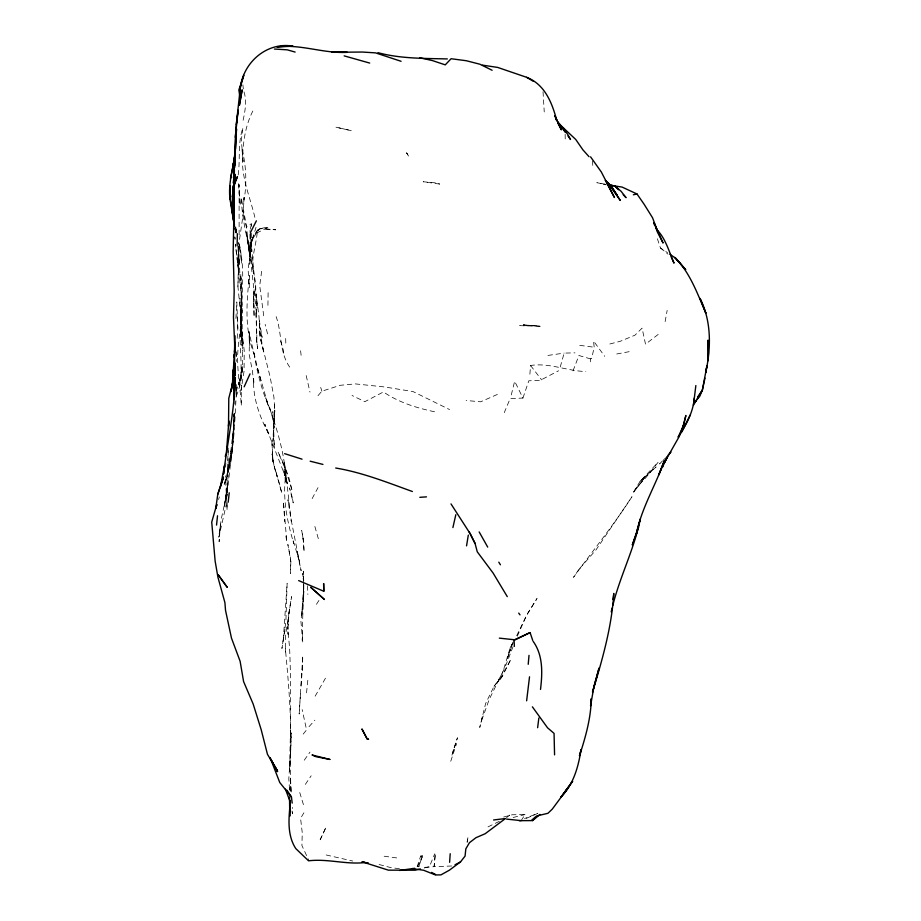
<?xml version="1.0" encoding="UTF-8"?>
<svg xmlns="http://www.w3.org/2000/svg" width="921" height="921" viewBox="0 0 921 921"><rect width="100%" height="100%" fill="white"/><g stroke="black" fill="none" stroke-linecap="round" stroke-linejoin="round"><path stroke-width="0.69" stroke-dasharray="4.61 3.45" d="M267.93 305.358L268.149 290.011M249.948 234.279L250.063 260.712C248.002 248.739 252.953 238.389 256.015 227.349M303.815 584.662L303.711 596.359L301.628 616.137L303.826 583.361M249.982 230.515L257.293 308.155L256.073 294.478L258.974 316.34L260.148 337.385L263.936 353.169L259.4 329.557L260.148 337.385L270.06 376.574L273.882 396.928L274.803 410.329L273.341 437.889L274.47 447.79L272.823 411.595L274.159 427.367L272.95 419.182L269.611 407.266L270.682 410.916C262.048 392.001 256.878 371.762 253.632 351.281L257.627 368.584L268.541 406.449L265.72 397.814C275.77 424.316 284.716 452.027 286.132 480.543L284.439 462.284L291.37 521.7L287.928 499.792L289.344 507.874M227.188 502.601L227.096 510.096L225.38 475.8M228.166 450.599L228.166 474.856L226.923 492.447M241.532 321.717L241.878 294.927L240.761 273.905L241.532 293.235L240.623 335.601L241.532 321.717L240.623 335.601M251.329 233.117L251.767 251.801L250.213 233.358M251.445 226.301L251.502 223.573L246.414 227.107L242.384 209.953M236.444 384.552L236.26 395.074C234.325 425.479 234.521 456.701 223.838 485.643L228.995 467.062L233.508 427.643M300.488 693.974L299.164 714.04L302.779 655.729L302.226 673.516M236.179 391.333L241.198 375.549L238.297 384.99L240.945 375.077L241.935 365.798L240.047 380.603C242.914 362.747 238.643 344.673 240.853 326.702L240.83 331.871L240.001 298.254L242.096 342.267L241.394 321.406L237.917 286.431L239.011 258.732L238.481 247.507L238.297 254.979L239.218 242.292M590.326 361.826L590.407 358.845L591.685 358.476L594.183 347.24L593.527 340.977L604.717 356.323M239.115 234.797L239.103 184.557L240.243 205.579L238.286 182.462M228.201 448.043C227.176 467.304 228.35 486.818 224.448 505.825L227.268 487.554L224.183 506.941L227.36 485.528L226.301 494.957M234.843 404.1L234.936 401.234M238.677 271.43L239.011 258.732L237.986 246.598M241.187 309.732L241.164 337.328L240.738 322.603M225.668 467.223L225.818 462.929M233.911 414.266L233.83 416.753L234.049 413.932M238.205 174.921C240.335 159.149 237.606 143.043 242.914 127.766L241.325 140.188L243.179 161.486L241.832 147.924C246.287 165.826 247.15 184.684 243.581 202.816L243.996 197.462L243.317 213.407L239.529 239.518M302.549 665.446L300.902 688.62M249.603 264.396L250.454 247.807L249.936 256.303L250.178 248.405L253.897 235.154L249.89 245.562L254.277 234.222L259.734 228.65L269.036 226.9L254.277 234.222M273.422 430.372L272.904 441.424L274.803 410.329M289.516 789.297L288.814 778.74L290.691 750.304L289.493 771.464L290.61 725.218L290.656 738.285C290.806 708.226 288.158 678.19 285.337 648.372L285.522 651.999L285.487 635.386L291.577 596.578L288.423 615.942M237.917 286.431L238.631 253.079L242.2 310.711L242.211 336.798L243.086 345.789L241.636 329.039L244.215 350.625L244.065 371.151L241.014 390.55L241.302 385.151L241.29 405.735C240.416 388.409 237.042 371.439 237.722 353.963C238.677 332.965 244.526 312.288 240.957 291.209M229.467 461.732L232.829 442.448L234.176 413.218L233.842 429.796L231.919 449.644L234.371 414.001M233.681 424.811L234.279 414.899M237.192 338.329L237.837 328.429L236.812 301.938L235.788 320.853M289.574 765.984L290.115 758.651M529.886 374.179L530.554 365.487C549.607 362.552 567.175 371.128 585.825 371.508M232.829 442.448L233.842 429.796L231.344 456.954M226.98 494.393L226.036 505.629L218.818 537.208L218.899 536.494M451.681 865.993L434.09 866.696L435.311 853.767L434.09 866.696L421.392 867.57M283.3 639.738L287.133 583.258L285.878 621.917L281.918 648.499L285.003 629.135M238.136 246.506L237.871 262.347L241.36 297.333M306.543 692.845L308.086 677.66M227.096 492.988L226.589 498.307L227.084 494.151M253.448 296.228L254.15 288.964L253.736 301.616L253.448 296.228L254.127 317.077L253.736 301.846L254.081 308.431M289.562 608.85L287.928 625.152L288.4 616.805L288.031 634.339L287.617 626.648L289.597 648.004C291.704 695.827 289.873 743.719 290.863 791.565M230.549 464.184L232.725 444.44L227.245 492.758M422.509 855.621L418.733 866.868L422.509 855.621L420.667 855.989L416.649 868.296L422.336 857.002L420.667 855.989M219.163 534.168L221.293 518.868L225.461 499.896M231.113 450.737L228.995 467.062L227.142 473.878L230.561 455.814M249.982 255.163L248.106 269.508L249.28 287.41L249.395 275.517C246.655 301.961 244.272 328.728 254.069 354.159L248.946 331.433L249.453 345.456L249.603 333.874L249.154 354.286L252.354 370.599L253.954 384.264L253.643 378.635C252.699 398.655 260.113 417.938 269.404 435.311L264.776 424.132L286.454 479.208L283.231 470.113L287.72 485.206L284.036 468.708L285.568 482.351L285.821 474.914C282.321 498.226 287.156 521.505 293.845 543.758L292.705 539.326L299.59 561.66L298.013 556.457L301.132 570.721L291.024 519.076M467.212 842.243L468.075 836.694L467.074 842.105M243.121 120.306C245.216 110.37 247.196 100.147 243.455 90.281M261.656 271.292L259.71 285.614L263.924 317.4M665.135 321.602L667.161 310.4M482.316 716.837L479.749 727.452L485.643 703.483L494.059 686.272L502.29 676.313L511.005 659.102L499.332 680.677L502.29 676.313L494.059 686.272C503.603 674.264 507.966 659.091 513.699 645.08M257.466 229.951L251.237 240.577L259.734 228.65L275.736 229.79L260.942 228.569L257.466 229.951C256.568 244.56 250.42 258.755 253.425 273.606M250.282 229.133L251.502 223.573M511.293 394.902L514.666 381.213L522.932 398.056L510.142 398.597L504.282 412.608M513.527 641.534L510.13 647.751L503.142 671.133L489.235 699.361L481.015 722.271M560.256 366.938L564.136 353.1L574.969 352.858M218.542 499.527L219.348 496.937M236.202 396.226C247.081 370.99 241.072 343.533 240.703 317.169L241.29 332.377L241.279 308.639L240.876 324.687L242.119 345.755C237.699 312.403 247.496 278.579 239.345 245.596M450.749 761.264L456.632 743.42M522.932 398.056L528.815 380.787L540.017 380.454L558.598 370.772M573.035 370.841L578.906 355.518L590.407 358.845M517.303 636.204L526.708 615.055L537.035 598.466L526.708 615.055L516.174 636.756M252.838 111.027C245.101 126.108 242.971 143.008 242.453 159.759C242.177 179.837 250.397 198.211 254.852 217.333M312.15 498.606L318.01 487.658M510.13 647.751L512.111 644.17M325.47 678.201L313.773 698.578M303.907 812.794L300.568 818.355L302.249 832.653L301.927 845.57L308.903 860.536M521.148 820.646L524.993 814.59L512.203 814.763L501.634 817.56M316.433 604.326L319.852 599.041M620.95 513.043L595.91 549.998L578.825 569.454L579.355 568.718L573.518 577.317C592.997 550.47 613.95 524.682 631.979 496.73L621.41 512.341M305.335 784.404L311.171 775.793M304.252 760.193L309.986 752.123M303.182 734.106L306.589 729.904L302.157 709.584M317.987 395.685L321.878 391.206L340.275 385.289L355.31 383.896L384.575 386.958L412.999 391.552L449.598 409.569M309.019 726.681L314.855 720.199M662.418 460.984L659.574 463.931L662.257 461.26M663.155 460.362L665.837 457.691M506.492 817.698L509.67 815.143L506.366 817.088M658.193 334.415L645.517 344.189L642.075 328.152L634.937 335.209L620.224 341.3L606.951 344.73M499.389 821.325L485.171 828.244M497.375 394.43L480.681 401.798L466.141 400.497M526.271 818.401L537.795 813.358L524.486 818.573M424.259 867.985L429.451 866.707L434.666 853.882L435.138 854.435M513.124 817.48L524.993 814.59M616.736 353.986L629.883 351.546M547.972 355.425L564.136 353.1M399.369 868.676L391.068 867.686L378.301 864.301M603.439 184.442L606.248 184.776M579.758 345.352L594.183 347.24M384.138 856.219L396.916 857.946M326.172 854.976L352.731 861.031M605.074 184.188L596.831 182.692L605.201 184.35M434.528 411.756C416.499 407.922 398.816 402.454 383.447 391.955L364.808 401.683L352.041 395.466M657.387 238.758L660.472 248.014L667.552 252.688M660.472 248.014L667.967 254.138M530.554 365.487L541.606 379.866M289.689 367.111C279.144 351.891 282.102 333.31 276.15 316.628M320.692 387.442L321.878 391.206M299.739 792.544L304.264 807.337M280.629 340.989L283.392 350.153L283.633 353.917M238.735 242.626L240.726 251.295L241.716 263.256L238.631 242.787M240.151 247.576L239.46 245.159M236.121 233.232L234.809 227.959M314.878 526.49L319.023 541.134M257.627 368.584L261.092 380.949M267.562 333.886L265.156 324.399M248.186 243.202C244.698 228.258 241.786 212.993 241.233 197.647L246.183 224.471L249.603 254.115L247.289 236.432L249.165 252.239L246.955 238.332L246.183 231.931L250.167 254.657L249.223 246.586L256.579 314.568L255.601 282.851L248.186 243.202L250.167 254.657M306.186 375.549L309.974 392.093M236.237 232.771L234.717 226.428L235.292 230.618L235.085 227.832M253.275 268.909L248.785 246.586M235.834 227.475L236.881 232.817M234.936 228.247L235.983 232.921L234.924 227.798M235.281 226.796L236.329 232.334L235.546 228.178M297.161 551.207L298.185 556.768L297.748 554.327M303.078 538.428L301.685 530.346L303.677 541.997L304.091 551.863L303.078 538.428L303.677 541.997M285.901 536.114L286.811 541.974L283.415 501.519L284.75 521.747M235.776 229.352L236.167 232.023M292.038 811.01L292.406 813.761L292.337 807.452M234.832 237.019L235.097 239.276L234.843 236.755M300.603 350.763L301.501 358.649M242.891 84.836L243.317 88.923M543.033 91.755L544.242 111.959M303.55 582.717L302.767 573.392L303.308 579.873M291.163 792.014L290.437 777.336L290.967 792.636M238.504 250.742L239.184 260.827M237.837 328.429L236.985 313.75M241.751 287.34L241.267 278.787M241.647 338.03L241.993 343.28M592.502 160.784L592.894 167.53M236.006 390.216L236.248 394.464L236.006 387.476M235.995 351.511L236.398 361.504M303.711 580.656L303.308 571.17L303.734 580.817M242.43 349.945L242.488 351.396M236.029 352.098L236.26 358.499M307.545 585.756L307.856 594.494M303.458 582.44L303.504 599.272L303.654 584.052M289.309 787.916L289.378 790.241M285.683 338.479L285.855 345.617M565.137 134.316L565.229 139.117M302.813 614.077L302.238 640.44L302.387 634.995L302.825 642.697L300.925 621.376L303.826 591.213L302.813 614.077M256.832 335.094L256.798 342.647L255.957 311.114L256.832 335.094M274.493 404.342L274.297 417.674L274.493 404.342M291.301 733.024L290.61 753.343L291.301 733.024M290.875 561.361L290.426 573.53L290.645 558.529L287.847 544.403L290.875 561.361M219.693 531.29L219.129 541.744L220.43 524.037L219.693 531.29M242.764 366.593L239.518 385.911L242.764 366.593M228.788 469.008L225.173 483.421L228.788 469.008M232.011 453.155L227.349 471.92L232.011 453.155M320.22 839.63L326.115 827.012L320.186 839.756M453.627 749.326L451.647 756.095L457.461 737.767L453.627 749.326M509.129 652.874L506.999 659.586L513.066 642.823L509.129 652.874M640.083 481.326L633.107 492.839L636.561 487.497L645.621 477.964L658.147 462.238L640.083 481.326L656.074 466.947L640.083 481.326M645.874 476.03L633.867 491.964L645.874 476.03M536.022 325.815L519.732 325.654L541.732 326.333L536.022 325.815M439.616 184.073L423.211 181.759L437.797 183.072L439.616 184.073M535.055 325.907L523.393 324.722L535.055 325.907M351.281 130.667L335.774 127.144L351.281 130.667M406.944 153.37L406.529 152.759L409.074 156.915L406.944 153.37M283.633 463.62L277.969 451.854L285.683 469.929L292.291 491.089L288.618 476.571L283.633 463.62M279.8 485.033L275.506 470.32L281.861 493.368L279.8 485.033M292.222 497.271L289.551 487.957L293.223 502.901L292.222 497.271M273.986 465.496L272.063 453.915L273.387 463.344L276.979 476.399L273.986 465.496M262.071 337.27L259.768 327.841L259.365 320.589L262.071 337.27M237.583 263.153L235.385 244.18L238.631 271.05L237.583 263.153M257.638 348.552L256.533 339.458L257.638 348.552M273.042 461.824L271.845 440.779L273.042 461.824"/><path stroke-width="1.38" d="M234.095 399.714L233.381 375.411L233.497 378.508M233.727 225.599L233.807 219.233L233.174 251.824L234.187 291.358L233.474 317.169L234.625 343.717L234.475 390.331L235.235 377.575C234.671 410.167 227.464 441.792 223.573 473.935L224.528 465.531L220.533 486.253L223.423 477.343M237.134 245.826L237.342 233.727M289.908 807.567L289.747 816.202L289.528 796.907M235.246 351.776L235.327 348.909M234.728 165.17L235.281 154.083C232.403 171.571 226.347 189.507 231.712 207.179M235.235 351.488L235.327 348.771M240.082 94.483C239.161 66.416 264.304 41.238 293.028 46.142L276.91 46.948C300.603 43.84 323.467 53.694 347.24 52.324L331.779 52.313L362.321 52.037L375.549 52.877L401.096 61.304M239.967 96.843L238.838 89.993L243.766 75.326L240.393 87.058L236.283 124.6L234.936 144.666L234.867 161.739L235.281 149.432M235.534 149.144L236.501 128.848L233.439 183.221L234.441 170.558M289.724 808.638C288.469 822.188 288.031 836.74 295.814 848.621L308.558 860.813C327.646 858.499 346.158 864.761 365.119 862.551L368.354 862.954M234.579 167.726L235.097 157.767L233.543 177.753L234.337 169.36M232.529 200.628L232.161 210.851L234.245 224.701M232.679 197.877L233.393 185.455L232.161 210.851L234.464 224.966M234.36 354.458L234.199 357.175L234.371 354.723M234.533 351.753L235.062 335.808M233.658 225.564L234.371 184.453M228.869 420.92L226.37 453.086M449.621 862.309L450.208 853.744M234.544 352.283L235.177 342.474L232.38 384.587L233.508 377.771M235.304 148.12L234.429 159.54L230.48 178.593M235.258 137.252L238.159 110.175L236.283 124.6M228.88 422.083L228.512 426.285L228.788 398.275L233.312 380.96M528.217 664.294L529.011 655.361M234.659 180.412L235.235 174.345L233.577 186.756L233.773 226.739M216.539 525.062L217.529 515.76M235.316 151.505L234.855 155.684L235.339 151.608M529.529 676.82L526.628 700.789M228.178 502.221L229.237 492.793M694.319 397.999C693.214 412.355 685.903 425.467 678.121 437.245L683.509 425.41L685.88 415.486L681.586 432.191L690.128 415.118M695.85 385.554L693.455 405.205L702.366 390.101L706.948 365.787L705.636 372.821C711.116 348.334 711.634 321.302 700.052 298.439L705.866 313.186C697.6 294.098 690.347 273.491 675.715 258.294L669.912 254.242M537.634 727.694L538.843 718.012M217.77 494.301L223.4 477.377L217.77 494.301L215.756 508.599L216.953 504.708M612.96 599.421L613.789 593.458C611.74 627.259 602.265 659.816 592.525 692.132M235.396 150.307L233.001 166.528L235.269 154.36M466.544 545.854L468.317 535.124M233.001 166.528L235.327 152.725M233.439 377.829L231.01 391.598L232.495 384.92M225.311 456.62L225.737 454.191M540.512 689.403C542.457 673.263 543.24 655.245 533.098 641.292M696.172 400.405L699.603 396.571L702.366 390.101L704.968 378.07M452.902 527.572L455.826 514.701M612.856 605.281C620.121 576.005 634.339 548.801 640.256 519.11L636.469 533.386L632.301 544.979L638.575 526.835L636.469 533.386C641.753 507.54 655.764 485.148 664.398 460.604L658.757 474.914L664.156 461.548L662.349 467.35L667.529 456.309L664.386 462.63L679.099 436.738L683.509 425.41M611.199 611.878L612.212 607.918M592.537 692.178L599.053 668.047L593.907 686.629L590.58 705.923L591.294 698.671C590.948 718.311 585.468 737.353 579.459 755.83L581.047 749.636C578.342 766.986 573.507 784.554 560.728 797.264L568.499 787.236L552.312 809.075L547.949 813.289L536.552 816.006L531.958 819.932L532.58 820.599L540.017 814.429M235.592 180.643L233.577 186.756L233.819 198.199M216.7 504.731L211.726 522.103L215.134 561.119L217.943 577.283L224.908 602.599L225.53 610.381L231.47 638.08L240.116 661.266L243.593 681.575L253.16 704.012L261.207 729.754L267.47 754.322L277.532 771.038L269.738 757.603L277.566 771.671L270.59 758.846L279.777 782.539L291.439 796.999L292.187 803.1M235.983 180.148L237.445 176.579L233.577 186.756L233.75 194.354M244.157 386.797L250.017 373.88M250.524 232.403L256.372 220.844M367.099 738.861L362.034 729.156L367.099 738.861L368.561 739.229L367.191 738.688M697.554 397.17L702.366 390.101M534.065 818.539L532.58 820.599L519.168 820.669M431.581 872.406L436.393 874.95L440.952 874.869L449.402 870.184L460.535 861.883L465.059 856.104L465.83 848.863L469.434 842.727L475.938 837.707L485.137 833.747L505.445 818.539M668.128 455.089L670.972 452.142M693.64 403.375L696.322 400.808M455.032 864.796L460.535 861.883M532.683 640.291L530.082 632.589L515.115 639.83L499.332 638.138M530.082 632.589L514.079 639.98L514.367 646.392M420.367 868.929L415.175 870.207L388.34 870.149L361.965 861.768L364.693 862.194M633.349 194.78L636.998 193.986L644.136 204.289L652.552 217.77L657.951 232.265L653.933 222.698L654.578 225.242M399.576 870.46L414.68 868.284M493.587 819.978L504.535 818.654M419.826 497.317L426.481 496.868M447.353 58.932C424.19 58.334 400.554 58.794 377.967 52.67M274.423 49.043L287.202 49.826L295.134 52.06M506.527 819.091L521.148 820.646M609.057 185.121L622.078 187.067L636.998 193.986M609.092 185.156L613.328 185.697L609.195 184.937M411.998 868.572L423.625 870.253L435.414 874.927M482.454 65.138L497.697 67.429L526.582 77.295C544.933 84.341 552.151 103.037 556.791 120.536L554.787 115.666M335.716 468.029C362.149 472.404 387.304 482.466 412.366 491.503M419.711 57.747L432.49 60.602L445.257 64.861L451.094 58.725L466.348 60.74L479.922 64.228L492.102 70.272M310.158 461.202L322.937 464.414M302.042 459.165L284.612 453.65M344.155 55.87L369.701 63.065M323.801 591.259L323.639 583.603L323.801 591.259L298.669 580.587M526.582 77.295L533.363 81.29M589.037 156.708L582.866 149.789L575.763 139.497L558.805 123.564M610.796 185.455L608.044 183.037L620.247 200.387L610.796 185.455L617.128 195.264L609.794 184.879L605.408 180.435L614.457 197.508L601.344 172.031L590.58 156.846M605.408 180.435L607.526 182.588M618.463 189.749L614.664 185.789L621.076 191.28L626.061 197.67L623.218 194.699M656.04 228.788C665.641 238.148 668.865 251.249 674.011 263.141L671.179 256.775M532.396 706.833L547.535 727.786L554.062 733.392L554.569 754.875M555.789 119.154L567.67 134.316L570.513 139.474L567.981 135.997M518.696 613.098L519.997 614.86M560.405 125.601L565.459 132.532M507.275 596.624L493.069 573L477.262 551.794L475.04 543.39L470.412 534.053L451.002 503.914M286.984 790.264L291.439 796.999M498.791 562.167L500.425 564.792M487.704 547.097L479.173 531.947M475.04 543.39L469.169 531.958M557.654 122.723L561.384 129.849L554.879 115.735M657.191 231.597L663.074 243.029L653.933 222.698M285.441 789.159L289.942 801.201L290.334 808.891L289.931 800.499M563.571 128.215L564.585 130.678M234.521 226.624L230.906 204.853L229.905 185.812L230.008 198.994L229.928 191.43L230.699 196.875M233.427 212.981L232.633 195.954L233.462 208.63M233.427 213.073L232.829 209.079L233.474 216.896M233.738 385.542L233.197 369.828L233.45 372.568M234.199 380.776L234.452 383.516M233.899 225.956L233.393 214.8M233.807 222.502L234.072 226.52M233.738 220.43L234.084 226.048M235.097 363.093L235.327 375.526M708.387 353.307L708.111 360.733L708.076 340.137L708.387 353.307M242.108 90.039L239.402 105.236L242.108 90.039M572.586 781.284L563.445 793.867L572.586 781.284M329.833 759.422L315.961 756.682L312.035 754.978L329.833 759.422M324.399 599.456L310.826 587.368L324.399 599.456M677.407 260.24L674.851 257.466L685.731 269.715L677.407 260.24M227.107 587.138L218.035 574.6L227.107 587.138M233.312 214.086L232.817 201.538L233.312 214.086"/></g></svg>
